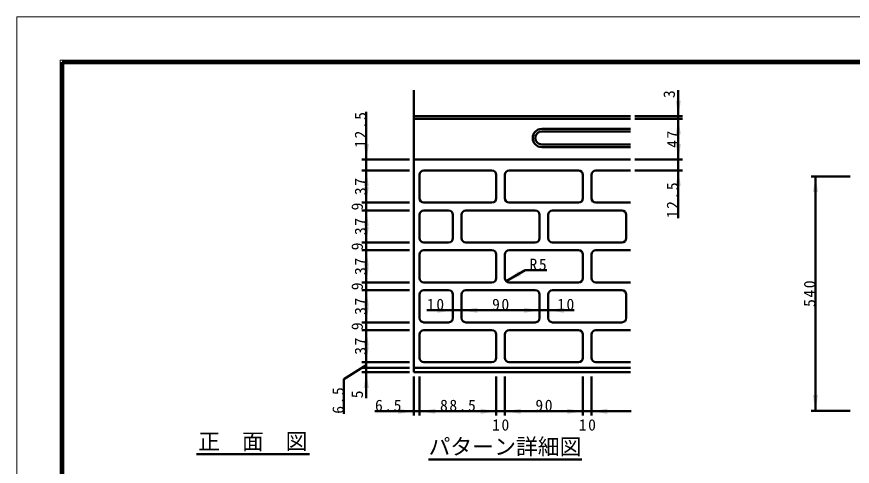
# Model space of a CAD drawing. Units: millimetres, scale not verified, with parts at other scales. Extents: x -2102 to 2102, y -1485 to 1485.
# Drawn here: x -2102 to -174, y 449 to 1485 of the extents above; entities that cross this region are included whole.
import ezdxf
from ezdxf.enums import TextEntityAlignment as Align

# ---------------------------------------------------------------- set-up
doc = ezdxf.new("R2010")
doc.units = ezdxf.units.MM
doc.header["$LTSCALE"] = 5
doc.layers.add('0-0_V-nasSTD', color=7, linetype='Continuous', lineweight=35)
doc.layers.add('0-1_0', color=7, linetype='Continuous', lineweight=50)
doc.styles.add('ＭＳ ゴシック', font='')
doc.styles.get('ＭＳ ゴシック').set_extended_font_data('MS Gothic')

msp = doc.modelspace()

# ---------------------------------------------------------------- linework, layer by layer
at = {"layer": '0-0_V-nasSTD', "lineweight": 100}
msp.add_line((-1997.5, 1380), (-1997.5, -1380), dxfattribs=at)
at = {"layer": '0-0_V-nasSTD', "lineweight": 50}
for p, q in [((-1185.722, 665.52), (-1185.722, 1315.52)), ((-685.722, 1255.52), (-1185.722, 1255.52))]:
    msp.add_line(p, q, dxfattribs=at)
at = {"layer": '0-0_V-nasSTD', "lineweight": 18}
for points in [[(-2102.5, -1485), (-2102.5, 1485), (2102.5, 1485), (2102.5, -1485)], [(-2002.5, -1385), (-2002.5, 1385), (2002.5, 1385), (2002.5, -1385)]]:
    msp.add_lwpolyline(points, close=True, dxfattribs=at)
at = {"layer": '0-0_V-nasSTD', "lineweight": 100}
msp.add_lwpolyline([(1997.5, -1380), (1997.5, 1380), (-1997.5, 1380)], dxfattribs=at)
at = {"layer": '0-0_V-nasSTD'}
for points in [[(-581.722, 1291.52), (-575.722, 1255.52), (-569.722, 1291.52)], [(-581.722, 1213.52), (-575.722, 1249.52), (-569.722, 1213.52)], [(-1301.722, 1191.52), (-1295.722, 1155.52), (-1289.722, 1191.52)], [(-581.722, 1191.52), (-575.722, 1155.52), (-569.722, 1191.52)], [(-1301.722, 1094.52), (-1295.722, 1130.52), (-1289.722, 1094.52)], [(-581.722, 1094.52), (-575.722, 1130.52), (-569.722, 1094.52)], [(-265.238, 1080.66), (-259.238, 1116.66), (-253.238, 1080.66)], [(-1301.722, 1092.52), (-1295.722, 1056.52), (-1289.722, 1092.52)], [(-1301.722, 1002.52), (-1295.722, 1038.52), (-1289.722, 1002.52)], [(-1301.722, 1000.52), (-1295.722, 964.52), (-1289.722, 1000.52)], [(-1301.722, 910.52), (-1295.722, 946.52), (-1289.722, 910.52)], [(-1301.722, 908.52), (-1295.722, 872.52), (-1289.722, 908.52)], [(-972.793, 875.449), (-944.616, 898.645), (-938.616, 888.253)], [(-1301.722, 818.52), (-1295.722, 854.52), (-1289.722, 818.52)], [(-1301.722, 816.52), (-1295.722, 780.52), (-1289.722, 816.52)], [(-1131.722, 802.262), (-1131.722, 814.262), (-1095.722, 808.262)], [(-1075.722, 808.262), (-1039.722, 802.262), (-1039.722, 814.262)], [(-931.722, 802.262), (-931.722, 814.262), (-895.722, 808.262)], [(-875.722, 808.262), (-839.722, 802.262), (-839.722, 814.262)], [(-1301.722, 726.52), (-1295.722, 762.52), (-1289.722, 726.52)], [(-1301.722, 724.52), (-1295.722, 688.52), (-1289.722, 724.52)], [(-1301.722, 629.52), (-1295.722, 665.52), (-1289.722, 629.52)], [(-265.238, 612.66), (-259.238, 576.66), (-253.238, 612.66)], [(-1221.722, 569.52), (-1221.722, 581.52), (-1185.722, 575.52)], [(-1172.722, 575.52), (-1136.722, 569.52), (-1136.722, 581.52)], [(-1031.722, 569.52), (-1031.722, 581.52), (-995.722, 575.52)], [(-975.722, 575.52), (-939.722, 569.52), (-939.722, 581.52)], [(-831.722, 569.52), (-831.722, 581.52), (-795.722, 575.52)], [(-775.722, 575.52), (-739.722, 569.52), (-739.722, 581.52)]]:
    msp.add_solid(points, dxfattribs=at)
at = {"layer": '0-1_0'}
for p, q in [((-575.722, 1315.52), (-575.722, 1255.52)), ((-1295.722, 1265.52), (-1295.722, 1155.52)), ((-675.722, 1255.52), (-565.722, 1255.52)), ((-575.722, 1249.52), (-575.722, 1255.52)), ((-685.722, 1249.52), (-1185.722, 1249.52)), ((-675.722, 1249.52), (-565.722, 1249.52)), ((-575.722, 1155.52), (-575.722, 1249.52)), ((-890.722, 1226.52), (-685.722, 1226.52)), ((-890.722, 1220.52), (-685.722, 1220.52)), ((-890.722, 1190.52), (-685.722, 1190.52)), ((-890.722, 1184.52), (-685.722, 1184.52)), ((-1195.722, 1155.52), (-1305.722, 1155.52)), ((-1295.722, 1130.52), (-1295.722, 1155.52)), ((-1185.722, 1155.52), (-685.722, 1155.52)), ((-675.722, 1155.52), (-565.722, 1155.52)), ((-575.722, 1130.52), (-575.722, 1155.52)), ((-1195.722, 1130.52), (-1305.722, 1130.52)), ((-1295.722, 1056.52), (-1295.722, 1130.52)), ((-1172.722, 1066.52), (-1172.722, 1120.52)), ((-1162.722, 1130.52), (-1005.722, 1130.52)), ((-995.722, 1120.52), (-995.722, 1066.52)), ((-975.722, 1066.52), (-975.722, 1120.52)), ((-965.722, 1130.52), (-805.722, 1130.52)), ((-795.722, 1120.52), (-795.722, 1066.52)), ((-775.722, 1066.52), (-775.722, 1120.52)), ((-765.722, 1130.52), (-685.722, 1130.52)), ((-675.722, 1130.52), (-565.722, 1130.52)), ((-575.722, 1020.52), (-575.722, 1130.52)), ((-179.238, 1116.66), (-269.238, 1116.66)), ((-259.238, 576.66), (-259.238, 1116.66)), ((-1195.722, 1056.52), (-1305.722, 1056.52)), ((-1295.722, 1038.52), (-1295.722, 1056.52)), ((-1005.722, 1056.52), (-1162.722, 1056.52)), ((-805.722, 1056.52), (-965.722, 1056.52)), ((-685.722, 1056.52), (-765.722, 1056.52)), ((-1195.722, 1038.52), (-1305.722, 1038.52)), ((-1295.722, 964.52), (-1295.722, 1038.52)), ((-1172.722, 1028.52), (-1172.722, 974.52)), ((-1105.722, 1038.52), (-1162.722, 1038.52)), ((-1095.722, 974.52), (-1095.722, 1028.52)), ((-1075.722, 1028.52), (-1075.722, 974.52)), ((-905.722, 1038.52), (-1065.722, 1038.52)), ((-895.722, 974.52), (-895.722, 1028.52)), ((-875.722, 1028.52), (-875.722, 974.52)), ((-705.722, 1038.52), (-865.722, 1038.52)), ((-695.722, 974.52), (-695.722, 1028.52)), ((-1195.722, 964.52), (-1305.722, 964.52)), ((-1195.722, 964.52), (-1305.722, 964.52)), ((-1295.722, 946.52), (-1295.722, 964.52)), ((-1162.722, 964.52), (-1105.722, 964.52)), ((-1065.722, 964.52), (-905.722, 964.52)), ((-865.722, 964.52), (-705.722, 964.52)), ((-1195.722, 946.52), (-1305.722, 946.52)), ((-1295.722, 872.52), (-1295.722, 946.52)), ((-1005.722, 946.52), (-1162.722, 946.52)), ((-805.722, 946.52), (-965.722, 946.52)), ((-685.722, 946.52), (-765.722, 946.52)), ((-1172.722, 936.52), (-1172.722, 882.52)), ((-995.722, 882.52), (-995.722, 936.52)), ((-975.722, 936.52), (-975.722, 882.52)), ((-795.722, 882.52), (-795.722, 936.52)), ((-775.722, 936.52), (-775.722, 882.52)), ((-929.492, 900.449), (-972.793, 875.449)), ((-879.492, 900.449), (-929.492, 900.449)), ((-1195.722, 872.52), (-1305.722, 872.52)), ((-1195.722, 872.52), (-1305.722, 872.52)), ((-1295.722, 854.52), (-1295.722, 872.52)), ((-1162.722, 872.52), (-1005.722, 872.52)), ((-965.722, 872.52), (-805.722, 872.52)), ((-765.722, 872.52), (-685.722, 872.52)), ((-1195.722, 854.52), (-1305.722, 854.52)), ((-1295.722, 780.52), (-1295.722, 854.52)), ((-1105.722, 854.52), (-1162.722, 854.52)), ((-905.722, 854.52), (-1065.722, 854.52)), ((-705.722, 854.52), (-865.722, 854.52)), ((-1172.722, 844.52), (-1172.722, 790.52)), ((-1095.722, 790.52), (-1095.722, 844.52)), ((-1075.722, 844.52), (-1075.722, 790.52)), ((-895.722, 790.52), (-895.722, 844.52)), ((-875.722, 844.52), (-875.722, 790.52)), ((-695.722, 790.52), (-695.722, 844.52)), ((-1155.722, 808.262), (-1095.722, 808.262)), ((-1095.722, 808.262), (-1075.722, 808.262)), ((-1075.722, 808.262), (-895.722, 808.262)), ((-895.722, 808.262), (-875.722, 808.262)), ((-815.722, 808.262), (-875.722, 808.262)), ((-1195.722, 780.52), (-1305.722, 780.52)), ((-1195.722, 780.52), (-1305.722, 780.52)), ((-1295.722, 762.52), (-1295.722, 780.52)), ((-1162.722, 780.52), (-1105.722, 780.52)), ((-1065.722, 780.52), (-905.722, 780.52)), ((-865.722, 780.52), (-705.722, 780.52)), ((-1195.722, 762.52), (-1305.722, 762.52)), ((-1172.722, 752.52), (-1172.722, 698.52)), ((-1005.722, 762.52), (-1162.722, 762.52)), ((-995.722, 698.52), (-995.722, 752.52)), ((-975.722, 752.52), (-975.722, 698.52)), ((-805.722, 762.52), (-965.722, 762.52)), ((-795.722, 698.52), (-795.722, 752.52)), ((-775.722, 752.52), (-775.722, 698.52)), ((-685.722, 762.52), (-765.722, 762.52)), ((-1347.258, 649.804), (-1295.722, 682.02)), ((-1195.722, 688.52), (-1305.722, 688.52)), ((-1195.722, 675.52), (-1305.722, 675.52)), ((-1295.722, 665.52), (-1295.722, 675.52)), ((-1185.722, 675.52), (-685.722, 675.52)), ((-1162.722, 688.52), (-1005.722, 688.52)), ((-965.722, 688.52), (-805.722, 688.52)), ((-765.722, 688.52), (-685.722, 688.52)), ((-1195.722, 665.52), (-1305.722, 665.52)), ((-1295.722, 605.52), (-1295.722, 665.52)), ((-1185.722, 665.52), (-685.722, 665.52)), ((-1347.258, 569.804), (-1347.258, 649.804)), ((-1185.722, 655.52), (-1185.722, 565.52)), ((-1172.722, 655.52), (-1172.722, 565.52)), ((-995.722, 655.52), (-995.722, 565.52)), ((-975.722, 655.52), (-975.722, 565.52)), ((-795.722, 655.52), (-795.722, 565.52)), ((-775.722, 655.52), (-775.722, 565.52)), ((-1275.722, 575.52), (-1185.722, 575.52)), ((-1185.722, 575.52), (-1172.722, 575.52)), ((-1172.722, 575.52), (-995.722, 575.52)), ((-995.722, 575.52), (-975.722, 575.52)), ((-975.722, 575.52), (-795.722, 575.52)), ((-795.722, 575.52), (-775.722, 575.52)), ((-775.722, 575.52), (-684.722, 575.52)), ((-179.238, 576.66), (-269.238, 576.66)), ((-1687.622, 476.467), (-1426.815, 476.467)), ((-1152.092, 464.472), (-798.083, 464.472))]:
    msp.add_line(p, q, dxfattribs=at)
msp.add_lwpolyline([(-1295.722, 675.52), (-1295.722, 688.52), (-1295.722, 762.52)], dxfattribs=at)
for centre, radius, start, end in [((-890.722, 1205.52), 21, 90, 270), ((-890.722, 1205.52), 15, 90, 270), ((-1162.722, 1120.52), 10, 90, 180), ((-1005.722, 1120.52), 10, 0, 90), ((-965.722, 1120.52), 10, 90, 180), ((-805.722, 1120.52), 10, 0, 90), ((-765.722, 1120.52), 10, 90, 180), ((-1162.722, 1066.52), 10, 180, 270), ((-1005.722, 1066.52), 10, 270, 0), ((-965.722, 1066.52), 10, 180, 270), ((-805.722, 1066.52), 10, 270, 0), ((-765.722, 1066.52), 10, 180, 270), ((-1162.722, 1028.52), 10, 90, 180), ((-1105.722, 1028.52), 10, 0, 90), ((-1065.722, 1028.52), 10, 90, 180), ((-905.722, 1028.52), 10, 0, 90), ((-865.722, 1028.52), 10, 90, 180), ((-705.722, 1028.52), 10, 0, 90), ((-1162.722, 974.52), 10, 180, 270), ((-1105.722, 974.52), 10, 270, 0), ((-1065.722, 974.52), 10, 180, 270), ((-905.722, 974.52), 10, 270, 0), ((-865.722, 974.52), 10, 180, 270), ((-705.722, 974.52), 10, 270, 0), ((-1162.722, 936.52), 10, 90, 180), ((-1005.722, 936.52), 10, 0, 90), ((-965.722, 936.52), 10, 90, 180), ((-805.722, 936.52), 10, 0, 90), ((-765.722, 936.52), 10, 90, 180), ((-1162.722, 882.52), 10, 180, 270), ((-1005.722, 882.52), 10, 270, 0), ((-965.722, 882.52), 10, 180, 270), ((-805.722, 882.52), 10, 270, 0), ((-765.722, 882.52), 10, 180, 270), ((-1162.722, 844.52), 10, 90, 180), ((-1105.722, 844.52), 10, 0, 90), ((-1065.722, 844.52), 10, 90, 180), ((-905.722, 844.52), 10, 0, 90), ((-865.722, 844.52), 10, 90, 180), ((-705.722, 844.52), 10, 0, 90), ((-1162.722, 790.52), 10, 180, 270), ((-1105.722, 790.52), 10, 270, 0), ((-1065.722, 790.52), 10, 180, 270), ((-905.722, 790.52), 10, 270, 0), ((-865.722, 790.52), 10, 180, 270), ((-705.722, 790.52), 10, 270, 0), ((-1162.722, 752.52), 10, 90, 180), ((-1005.722, 752.52), 10, 0, 90), ((-965.722, 752.52), 10, 90, 180), ((-805.722, 752.52), 10, 0, 90), ((-765.722, 752.52), 10, 90, 180), ((-1162.722, 698.52), 10, 180, 270), ((-1005.722, 698.52), 10, 270, 0), ((-965.722, 698.52), 10, 180, 270), ((-805.722, 698.52), 10, 270, 0), ((-765.722, 698.52), 10, 180, 270)]:
    msp.add_arc(centre, radius, start, end, dxfattribs=at)

# ---------------------------------------------------------------- texts
at = {"layer": '0-0_V-nasSTD', "style": 'ＭＳ ゴシック'}
for s, p in [('3', (-575.722, 1297.52)), ('9', (-1295.722, 1038.52)), ('9', (-1295.722, 946.52)), ('9', (-1295.722, 854.52)), ('9', (-1295.722, 762.52)), ('5', (-1295.722, 605.52))]:
    msp.add_text(s, height=26.39, rotation=90, dxfattribs=at).set_placement(p, align=Align.BOTTOM_LEFT)
for s, p in [('正\u3000面\u3000図', (-1683.622, 476.467)), ('パターン詳細図', (-1152.092, 464.472))]:
    msp.add_text(s, height=36.95, dxfattribs=at).set_placement(p, align=Align.BOTTOM_LEFT)
at = {"layer": '0-0_V-nasSTD', "char_height": 26.39, "attachment_point": 7, "rotation": 90, "style": 'ＭＳ ゴシック'}
for s, insert in [('\\T1.2;12.5', (-1295.722, 1182.72)), ('\\T1.2;47', (-575.722, 1182.72)), ('\\T1.2;37', (-1295.722, 1073.72)), ('\\T1.2;12.5', (-575.722, 1020.52)), ('\\T1.2;37', (-1295.722, 981.72)), ('\\T1.2;37', (-1295.722, 889.72)), ('\\T1.2;540', (-259.238, 816.06)), ('\\T1.2;37', (-1295.722, 797.72)), ('\\T1.2;37', (-1295.722, 705.72)), ('\\T1.2;6.5', (-1347.258, 569.804))]:
    msp.add_mtext(s, dxfattribs=dict(at, insert=insert))
at = {"layer": '0-0_V-nasSTD', "char_height": 26.39, "attachment_point": 7, "style": 'ＭＳ ゴシック'}
for s, insert in [('\\T1.2;R5', (-919.092, 900.449)), ('\\T1.2;10', (-1155.722, 808.262)), ('\\T1.2;90', (-1005.522, 808.262)), ('\\T1.2;10', (-855.322, 808.262)), ('\\T1.2;6.5', (-1275.722, 575.52)), ('\\T1.2;88.5', (-1125.622, 575.52)), ('\\T1.2;90', (-905.522, 575.52)), ('\\T1.2;10', (-1005.378, 530.52)), ('\\T1.2;10', (-805.378, 530.52))]:
    msp.add_mtext(s, dxfattribs=dict(at, insert=insert))

doc.saveas('drawing.dxf')
